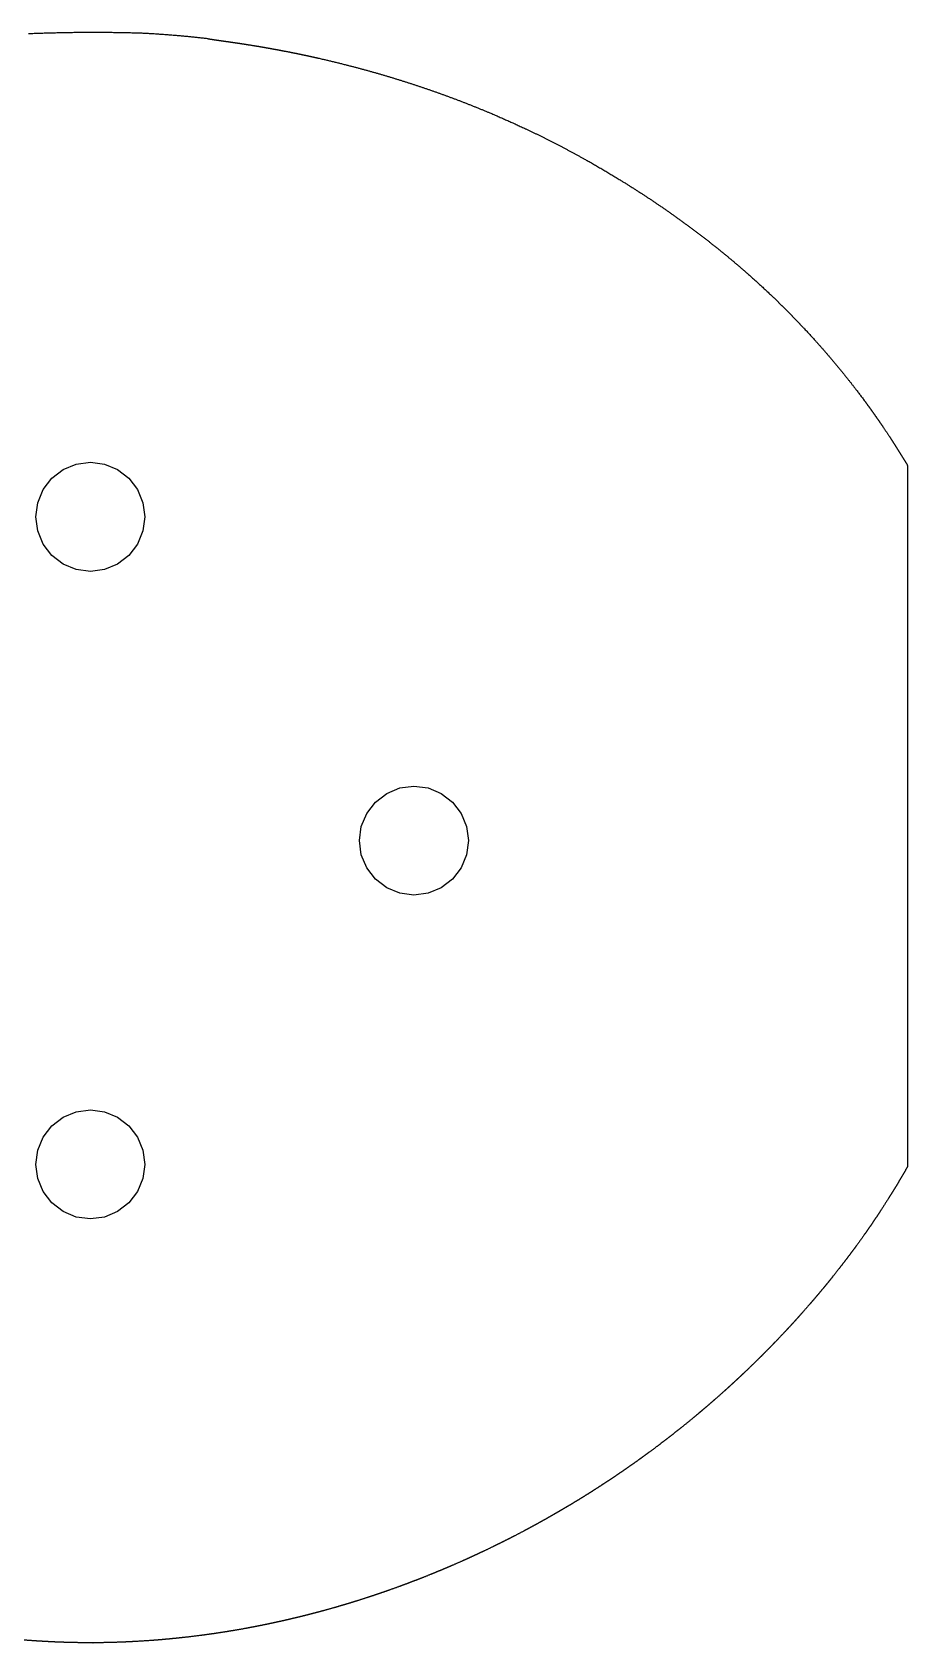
# Model space of a CAD drawing. Header units: millimetres. Extents: x 0 to 48, y 0 to 47.3.
# Drawn here: x 22.29 to 48, y 0 to 47.26 of the extents above; entities that cross this region are included whole.
import ezdxf

# ---------------------------------------------------------------- set-up
doc = ezdxf.new("R2010")
doc.units = ezdxf.units.MM

msp = doc.modelspace()

# ---------------------------------------------------------------- linework, layer by layer
for p, q in [((23.2, 34.423, 0), (23.586, 34.583, 0)), ((23.586, 34.583, 0), (24, 34.637, 0)), ((24, 34.637, 0), (24.414, 34.583, 0)), ((24.414, 34.583, 0), (24.8, 34.423, 0)), ((48, 13.985, 0), (48, 34.533, 0)), ((22.614, 33.837, 0), (22.869, 34.169, 0)), ((22.869, 34.169, 0), (23.2, 34.423, 0)), ((24.8, 34.423, 0), (25.131, 34.169, 0)), ((25.131, 34.169, 0), (25.386, 33.837, 0)), ((22.455, 33.451, 0), (22.614, 33.837, 0)), ((25.386, 33.837, 0), (25.545, 33.451, 0)), ((22.4, 33.037, 0), (22.455, 33.451, 0)), ((25.545, 33.451, 0), (25.6, 33.037, 0)), ((22.455, 32.623, 0), (22.4, 33.037, 0)), ((22.614, 32.237, 0), (22.455, 32.623, 0)), ((25.545, 32.623, 0), (25.386, 32.237, 0)), ((25.6, 33.037, 0), (25.545, 32.623, 0)), ((22.869, 31.906, 0), (22.614, 32.237, 0)), ((25.386, 32.237, 0), (25.131, 31.906, 0)), ((23.2, 31.652, 0), (22.869, 31.906, 0)), ((25.131, 31.906, 0), (24.8, 31.652, 0)), ((23.586, 31.492, 0), (23.2, 31.652, 0)), ((24, 31.437, 0), (23.586, 31.492, 0)), ((24.414, 31.492, 0), (24, 31.437, 0)), ((24.8, 31.652, 0), (24.414, 31.492, 0)), ((32.7, 24.923, 0), (33.086, 25.083, 0)), ((33.086, 25.083, 0), (33.5, 25.137, 0)), ((33.5, 25.137, 0), (33.914, 25.083, 0)), ((33.914, 25.083, 0), (34.3, 24.923, 0)), ((32.114, 24.337, 0), (32.369, 24.669, 0)), ((32.369, 24.669, 0), (32.7, 24.923, 0)), ((34.3, 24.923, 0), (34.631, 24.669, 0)), ((34.631, 24.669, 0), (34.886, 24.337, 0)), ((31.955, 23.951, 0), (32.114, 24.337, 0)), ((34.886, 24.337, 0), (35.045, 23.951, 0)), ((31.9, 23.537, 0), (31.955, 23.951, 0)), ((35.045, 23.951, 0), (35.1, 23.537, 0)), ((31.955, 23.123, 0), (31.9, 23.537, 0)), ((35.1, 23.537, 0), (35.045, 23.123, 0)), ((32.114, 22.737, 0), (31.955, 23.123, 0)), ((32.369, 22.406, 0), (32.114, 22.737, 0)), ((34.886, 22.737, 0), (34.631, 22.406, 0)), ((35.045, 23.123, 0), (34.886, 22.737, 0)), ((32.7, 22.152, 0), (32.369, 22.406, 0)), ((34.631, 22.406, 0), (34.3, 22.152, 0)), ((33.086, 21.992, 0), (32.7, 22.152, 0)), ((33.5, 21.937, 0), (33.086, 21.992, 0)), ((33.914, 21.992, 0), (33.5, 21.937, 0)), ((34.3, 22.152, 0), (33.914, 21.992, 0)), ((23.586, 15.583, 0), (24, 15.637, 0)), ((24, 15.637, 0), (24.414, 15.583, 0)), ((22.614, 14.837, 0), (22.869, 15.169, 0)), ((22.869, 15.169, 0), (23.2, 15.423, 0)), ((23.2, 15.423, 0), (23.586, 15.583, 0)), ((24.414, 15.583, 0), (24.8, 15.423, 0)), ((24.8, 15.423, 0), (25.131, 15.169, 0)), ((25.131, 15.169, 0), (25.386, 14.837, 0)), ((22.455, 14.451, 0), (22.614, 14.837, 0)), ((25.386, 14.837, 0), (25.545, 14.451, 0)), ((22.4, 14.037, 0), (22.455, 14.451, 0)), ((25.545, 14.451, 0), (25.6, 14.037, 0)), ((22.455, 13.623, 0), (22.4, 14.037, 0)), ((25.6, 14.037, 0), (25.545, 13.623, 0)), ((22.614, 13.237, 0), (22.455, 13.623, 0)), ((22.869, 12.906, 0), (22.614, 13.237, 0)), ((25.386, 13.237, 0), (25.131, 12.906, 0)), ((25.545, 13.623, 0), (25.386, 13.237, 0)), ((23.2, 12.652, 0), (22.869, 12.906, 0)), ((25.131, 12.906, 0), (24.8, 12.652, 0)), ((23.586, 12.492, 0), (23.2, 12.652, 0)), ((24, 12.437, 0), (23.586, 12.492, 0)), ((24.414, 12.492, 0), (24, 12.437, 0)), ((24.8, 12.652, 0), (24.414, 12.492, 0))]:
    msp.add_line(p, q)
for points, degree in [([(22.185, 47.218, 0), (22.85, 47.246, 0), (23.515, 47.261, 0), (24.181, 47.265, 0), (24.846, 47.256, 0), (25.511, 47.236, 0)], 5), ([(25.511, 47.236, 0), (26, 47.211, 0), (26.488, 47.175, 0), (26.975, 47.129, 0), (27.461, 47.071, 0)], 4)]:
    msp.add_open_spline(points, degree=degree)
for points, degree, knots in [([(27.461, 47.071, 0), (27.46, 47.071, 0), (27.46, 47.071, 0), (27.46, 47.071, 0), (27.46, 47.071, 0), (27.46, 47.07, 0), (27.46, 47.07, 0), (27.46, 47.07, 0), (27.461, 47.069, 0), (27.463, 47.068, 0), (27.464, 47.068, 0), (27.466, 47.067, 0), (27.468, 47.066, 0), (27.471, 47.066, 0), (27.474, 47.065, 0), (27.481, 47.063, 0), (27.484, 47.063, 0), (27.487, 47.062, 0), (27.491, 47.061, 0), (27.495, 47.061, 0), (27.499, 47.06, 0), (27.504, 47.059, 0), (27.514, 47.057, 0), (27.519, 47.057, 0), (27.524, 47.056, 0), (27.529, 47.055, 0), (27.535, 47.054, 0), (27.541, 47.053, 0), (27.548, 47.052, 0), (27.568, 47.049, 0), (27.582, 47.047, 0), (27.596, 47.044, 0), (27.61, 47.042, 0), (27.624, 47.04, 0), (27.638, 47.038, 0), (27.652, 47.036, 0), (27.694, 47.03, 0), (27.722, 47.026, 0), (27.75, 47.022, 0), (27.778, 47.018, 0), (27.806, 47.014, 0), (27.835, 47.01, 0), (27.863, 47.006, 0), (27.932, 46.996, 0), (27.974, 46.991, 0), (28.015, 46.985, 0), (28.057, 46.979, 0), (28.098, 46.973, 0), (28.14, 46.967, 0), (28.181, 46.961, 0), (28.307, 46.942, 0), (28.392, 46.93, 0), (28.476, 46.917, 0), (28.561, 46.904, 0), (28.645, 46.89, 0), (28.73, 46.877, 0), (28.814, 46.863, 0), (29.01, 46.831, 0), (29.121, 46.812, 0), (29.232, 46.792, 0), (29.343, 46.772, 0), (29.453, 46.752, 0), (29.564, 46.731, 0), (29.675, 46.71, 0), (29.933, 46.66, 0), (30.08, 46.63, 0), (30.228, 46.599, 0), (30.375, 46.568, 0), (30.522, 46.536, 0), (30.669, 46.503, 0), (30.816, 46.469, 0), (31.677, 46.266, 0), (32.387, 46.079, 0), (33.092, 45.872, 0), (33.791, 45.647, 0), (34.484, 45.402, 0), (35.169, 45.137, 0), (35.846, 44.852, 0), (36.826, 44.403, 0), (37.136, 44.256, 0), (37.444, 44.104, 0), (37.75, 43.948, 0), (38.053, 43.788, 0), (38.355, 43.623, 0), (38.654, 43.455, 0), (39.618, 42.895, 0), (40.273, 42.488, 0), (40.916, 42.06, 0), (41.546, 41.612, 0), (42.161, 41.145, 0), (42.76, 40.658, 0), (43.342, 40.15, 0), (44.06, 39.473, 0), (44.215, 39.325, 0), (44.368, 39.174, 0), (44.52, 39.022, 0), (44.67, 38.869, 0), (44.819, 38.714, 0), (44.966, 38.557, 0), (45.317, 38.175, 0), (45.521, 37.947, 0), (45.721, 37.717, 0), (45.917, 37.484, 0), (46.111, 37.248, 0), (46.3, 37.009, 0), (46.487, 36.767, 0), (46.761, 36.4, 0), (46.851, 36.277, 0), (46.941, 36.153, 0), (47.03, 36.028, 0), (47.118, 35.903, 0), (47.205, 35.777, 0), (47.291, 35.65, 0), (47.457, 35.401, 0), (47.537, 35.279, 0), (47.616, 35.156, 0), (47.695, 35.033, 0), (47.773, 34.909, 0), (47.849, 34.784, 0), (47.925, 34.659, 0), (48, 34.533, 0)], 8, [0, 0, 0, 0, 0, 0, 0, 0, 0, 0.002443, 0.002443, 0.002443, 0.002443, 0.002443, 0.002443, 0.002443, 0.005059, 0.005059, 0.005059, 0.005059, 0.005059, 0.005059, 0.005059, 0.007239, 0.007239, 0.007239, 0.007239, 0.007239, 0.007239, 0.007239, 0.00942, 0.00942, 0.00942, 0.00942, 0.00942, 0.00942, 0.00942, 0.01395, 0.01395, 0.01395, 0.01395, 0.01395, 0.01395, 0.01395, 0.023096, 0.023096, 0.023096, 0.023096, 0.023096, 0.023096, 0.023096, 0.036501, 0.036501, 0.036501, 0.036501, 0.036501, 0.036501, 0.036501, 0.063857, 0.063857, 0.063857, 0.063857, 0.063857, 0.063857, 0.063857, 0.099855, 0.099855, 0.099855, 0.099855, 0.099855, 0.099855, 0.099855, 0.147934, 0.147934, 0.147934, 0.147934, 0.147934, 0.147934, 0.147934, 0.382436, 0.382436, 0.382436, 0.382436, 0.382436, 0.382436, 0.382436, 0.492032, 0.492032, 0.492032, 0.492032, 0.492032, 0.492032, 0.492032, 0.738453, 0.738453, 0.738453, 0.738453, 0.738453, 0.738453, 0.738453, 0.807012, 0.807012, 0.807012, 0.807012, 0.807012, 0.807012, 0.807012, 0.904404, 0.904404, 0.904404, 0.904404, 0.904404, 0.904404, 0.904404, 0.953271, 0.953271, 0.953271, 0.953271, 0.953271, 0.953271, 0.953271, 1, 1, 1, 1, 1, 1, 1, 1, 1]), ([(24, 0, 0), (23.954, 0, 0), (23.908, 0, 0), (23.863, 0, 0), (23.817, 0.001, 0), (23.771, 0.001, 0), (23.725, 0.002, 0), (23.68, 0.003, 0), (23.458, 0.006, 0), (23.283, 0.01, 0), (23.107, 0.016, 0), (22.932, 0.023, 0), (22.757, 0.032, 0), (22.581, 0.042, 0), (22.406, 0.053, 0), (21.966, 0.085, 0), (21.701, 0.107, 0), (21.436, 0.133, 0), (21.172, 0.162, 0), (20.908, 0.193, 0), (20.644, 0.228, 0), (20.381, 0.266, 0), (19.988, 0.327, 0), (19.858, 0.348, 0), (19.728, 0.37, 0), (19.598, 0.393, 0), (19.468, 0.416, 0), (19.338, 0.44, 0), (19.209, 0.465, 0), (18.946, 0.516, 0), (18.813, 0.543, 0), (18.68, 0.571, 0), (18.548, 0.599, 0), (18.415, 0.629, 0), (18.283, 0.659, 0), (18.151, 0.689, 0), (17.975, 0.731, 0), (17.931, 0.742, 0), (17.887, 0.753, 0), (17.843, 0.763, 0), (17.8, 0.774, 0), (17.756, 0.785, 0), (17.712, 0.796, 0), (17.581, 0.829, 0), (17.494, 0.851, 0), (17.407, 0.874, 0), (17.32, 0.897, 0), (17.233, 0.921, 0), (17.146, 0.944, 0), (17.059, 0.968, 0), (16.821, 1.035, 0), (16.67, 1.079, 0), (16.519, 1.123, 0), (16.369, 1.169, 0), (16.218, 1.215, 0), (16.068, 1.262, 0), (15.919, 1.311, 0), (15.659, 1.397, 0), (15.548, 1.434, 0), (15.438, 1.471, 0), (15.327, 1.509, 0), (15.217, 1.548, 0), (15.107, 1.587, 0), (14.998, 1.627, 0), (14.72, 1.728, 0), (14.552, 1.791, 0), (14.385, 1.855, 0), (14.218, 1.921, 0), (14.052, 1.987, 0), (13.886, 2.055, 0), (13.721, 2.123, 0), (13.387, 2.265, 0), (13.219, 2.338, 0), (13.052, 2.412, 0), (12.884, 2.487, 0), (12.718, 2.563, 0), (12.552, 2.641, 0), (12.386, 2.719, 0), (12.117, 2.85, 0), (12.013, 2.901, 0), (11.909, 2.952, 0), (11.805, 3.004, 0), (11.702, 3.057, 0), (11.599, 3.11, 0), (11.496, 3.163, 0), (11.294, 3.268, 0), (11.196, 3.321, 0), (11.097, 3.373, 0), (10.999, 3.426, 0), (10.902, 3.48, 0), (10.804, 3.533, 0), (10.707, 3.588, 0), (10.513, 3.697, 0), (10.416, 3.752, 0), (10.319, 3.807, 0), (10.223, 3.863, 0), (10.127, 3.919, 0), (10.031, 3.976, 0), (9.935, 4.033, 0), (9.787, 4.123, 0), (9.734, 4.155, 0), (9.68, 4.188, 0), (9.627, 4.22, 0), (9.574, 4.253, 0), (9.521, 4.286, 0), (9.468, 4.319, 0), (9.359, 4.387, 0), (9.303, 4.423, 0), (9.246, 4.459, 0), (9.19, 4.494, 0), (9.134, 4.53, 0), (9.078, 4.567, 0), (9.022, 4.603, 0), (8.873, 4.7, 0), (8.78, 4.761, 0), (8.687, 4.823, 0), (8.595, 4.885, 0), (8.503, 4.947, 0), (8.411, 5.01, 0), (8.319, 5.073, 0), (8.144, 5.195, 0), (8.061, 5.254, 0), (7.977, 5.313, 0), (7.894, 5.372, 0), (7.811, 5.432, 0), (7.728, 5.492, 0), (7.645, 5.553, 0), (7.509, 5.653, 0), (7.456, 5.693, 0), (7.402, 5.733, 0), (7.349, 5.773, 0), (7.295, 5.813, 0), (7.242, 5.854, 0), (7.189, 5.894, 0), (7.083, 5.975, 0), (7.03, 6.016, 0), (6.977, 6.057, 0), (6.925, 6.098, 0), (6.872, 6.139, 0), (6.82, 6.181, 0), (6.767, 6.222, 0), (6.691, 6.283, 0), (6.666, 6.303, 0), (6.642, 6.322, 0), (6.618, 6.342, 0), (6.593, 6.361, 0), (6.569, 6.381, 0), (6.545, 6.4, 0), (6.486, 6.448, 0), (6.451, 6.476, 0), (6.417, 6.504, 0), (6.382, 6.533, 0), (6.348, 6.561, 0), (6.313, 6.589, 0), (6.279, 6.618, 0), (6.207, 6.678, 0), (6.169, 6.709, 0), (6.132, 6.74, 0), (6.094, 6.772, 0), (6.056, 6.804, 0), (6.019, 6.835, 0), (5.982, 6.867, 0), (5.852, 6.977, 0), (5.761, 7.056, 0), (5.67, 7.135, 0), (5.579, 7.215, 0), (5.489, 7.294, 0), (5.399, 7.375, 0), (5.31, 7.456, 0), (5.131, 7.618, 0), (5.042, 7.7, 0), (4.954, 7.783, 0), (4.865, 7.865, 0), (4.777, 7.948, 0), (4.69, 8.032, 0), (4.603, 8.116, 0), (4.474, 8.241, 0), (4.433, 8.282, 0), (4.391, 8.323, 0), (4.349, 8.364, 0), (4.308, 8.406, 0), (4.266, 8.447, 0), (4.225, 8.488, 0), (4.139, 8.575, 0), (4.094, 8.62, 0), (4.05, 8.665, 0), (4.005, 8.711, 0), (3.961, 8.756, 0), (3.917, 8.802, 0), (3.873, 8.847, 0), (3.763, 8.962, 0), (3.697, 9.031, 0), (3.631, 9.101, 0), (3.566, 9.171, 0), (3.501, 9.241, 0), (3.436, 9.311, 0), (3.371, 9.382, 0), (3.073, 9.711, 0), (2.843, 9.972, 0), (2.616, 10.236, 0), (2.394, 10.504, 0), (2.175, 10.775, 0), (1.96, 11.049, 0), (1.75, 11.326, 0), (1.441, 11.748, 0), (1.338, 11.89, 0), (1.237, 12.033, 0), (1.137, 12.176, 0), (1.037, 12.321, 0), (0.94, 12.466, 0), (0.843, 12.612, 0), (0.697, 12.835, 0), (0.648, 12.912, 0), (0.599, 12.989, 0), (0.55, 13.066, 0), (0.501, 13.143, 0), (0.453, 13.221, 0), (0.405, 13.299, 0), (0.312, 13.452, 0), (0.266, 13.528, 0), (0.221, 13.603, 0), (0.176, 13.679, 0), (0.132, 13.755, 0), (0.087, 13.832, 0), (0.044, 13.908, 0), (0, 13.985, 0)], 8, [0, 0, 0, 0, 0, 0, 0, 0, 0, 0.012617, 0.012617, 0.012617, 0.012617, 0.012617, 0.012617, 0.012617, 0.061022, 0.061022, 0.061022, 0.061022, 0.061022, 0.061022, 0.061022, 0.134344, 0.134344, 0.134344, 0.134344, 0.134344, 0.134344, 0.134344, 0.170728, 0.170728, 0.170728, 0.170728, 0.170728, 0.170728, 0.170728, 0.208149, 0.208149, 0.208149, 0.208149, 0.208149, 0.208149, 0.208149, 0.220587, 0.220587, 0.220587, 0.220587, 0.220587, 0.220587, 0.220587, 0.245419, 0.245419, 0.245419, 0.245419, 0.245419, 0.245419, 0.245419, 0.288796, 0.288796, 0.288796, 0.288796, 0.288796, 0.288796, 0.288796, 0.320961, 0.320961, 0.320961, 0.320961, 0.320961, 0.320961, 0.320961, 0.37036, 0.37036, 0.37036, 0.37036, 0.37036, 0.37036, 0.37036, 0.420892, 0.420892, 0.420892, 0.420892, 0.420892, 0.420892, 0.420892, 0.45289, 0.45289, 0.45289, 0.45289, 0.45289, 0.45289, 0.45289, 0.483625, 0.483625, 0.483625, 0.483625, 0.483625, 0.483625, 0.483625, 0.514333, 0.514333, 0.514333, 0.514333, 0.514333, 0.514333, 0.514333, 0.53152, 0.53152, 0.53152, 0.53152, 0.53152, 0.53152, 0.53152, 0.549929, 0.549929, 0.549929, 0.549929, 0.549929, 0.549929, 0.549929, 0.580595, 0.580595, 0.580595, 0.580595, 0.580595, 0.580595, 0.580595, 0.608818, 0.608818, 0.608818, 0.608818, 0.608818, 0.608818, 0.608818, 0.62724, 0.62724, 0.62724, 0.62724, 0.62724, 0.62724, 0.62724, 0.645669, 0.645669, 0.645669, 0.645669, 0.645669, 0.645669, 0.645669, 0.654272, 0.654272, 0.654272, 0.654272, 0.654272, 0.654272, 0.654272, 0.666562, 0.666562, 0.666562, 0.666562, 0.666562, 0.666562, 0.666562, 0.68008, 0.68008, 0.68008, 0.68008, 0.68008, 0.68008, 0.68008, 0.713295, 0.713295, 0.713295, 0.713295, 0.713295, 0.713295, 0.713295, 0.746604, 0.746604, 0.746604, 0.746604, 0.746604, 0.746604, 0.746604, 0.76273, 0.76273, 0.76273, 0.76273, 0.76273, 0.76273, 0.76273, 0.780185, 0.780185, 0.780185, 0.780185, 0.780185, 0.780185, 0.780185, 0.806541, 0.806541, 0.806541, 0.806541, 0.806541, 0.806541, 0.806541, 0.902387, 0.902387, 0.902387, 0.902387, 0.902387, 0.902387, 0.902387, 0.950577, 0.950577, 0.950577, 0.950577, 0.950577, 0.950577, 0.950577, 0.975742, 0.975742, 0.975742, 0.975742, 0.975742, 0.975742, 0.975742, 1, 1, 1, 1, 1, 1, 1, 1, 1]), ([(48, 13.985, 0), (47.908, 13.822, 0), (47.814, 13.66, 0), (47.719, 13.5, 0), (47.622, 13.34, 0), (47.524, 13.181, 0), (47.425, 13.023, 0), (47.225, 12.712, 0), (47.125, 12.56, 0), (47.024, 12.408, 0), (46.922, 12.257, 0), (46.818, 12.107, 0), (46.713, 11.958, 0), (46.502, 11.665, 0), (46.396, 11.52, 0), (46.289, 11.377, 0), (46.181, 11.234, 0), (46.071, 11.092, 0), (45.961, 10.951, 0), (45.794, 10.742, 0), (45.739, 10.672, 0), (45.683, 10.604, 0), (45.627, 10.535, 0), (45.571, 10.466, 0), (45.514, 10.398, 0), (45.4, 10.262, 0), (45.343, 10.194, 0), (45.286, 10.126, 0), (45.228, 10.059, 0), (45.17, 9.991, 0), (45.112, 9.924, 0), (44.938, 9.725, 0), (44.821, 9.592, 0), (44.703, 9.461, 0), (44.584, 9.331, 0), (44.464, 9.201, 0), (44.343, 9.073, 0), (44.101, 8.819, 0), (43.979, 8.693, 0), (43.857, 8.568, 0), (43.733, 8.444, 0), (43.609, 8.321, 0), (43.484, 8.199, 0), (43.233, 7.958, 0), (43.107, 7.838, 0), (42.98, 7.719, 0), (42.853, 7.601, 0), (42.724, 7.485, 0), (42.595, 7.369, 0), (42.335, 7.139, 0), (42.205, 7.025, 0), (42.074, 6.912, 0), (41.942, 6.8, 0), (41.809, 6.689, 0), (41.676, 6.579, 0), (41.392, 6.348, 0), (41.241, 6.228, 0), (41.09, 6.108, 0), (40.937, 5.989, 0), (40.784, 5.872, 0), (40.63, 5.756, 0), (40.412, 5.595, 0), (40.349, 5.548, 0), (40.286, 5.502, 0), (40.223, 5.457, 0), (40.16, 5.411, 0), (40.097, 5.365, 0), (39.924, 5.242, 0), (39.814, 5.165, 0), (39.703, 5.088, 0), (39.592, 5.011, 0), (39.481, 4.935, 0), (39.369, 4.86, 0), (39.214, 4.757, 0), (39.171, 4.728, 0), (39.128, 4.7, 0), (39.084, 4.671, 0), (39.041, 4.643, 0), (38.997, 4.615, 0), (38.822, 4.501, 0), (38.69, 4.417, 0), (38.557, 4.333, 0), (38.423, 4.25, 0), (38.289, 4.168, 0), (38.154, 4.086, 0), (38.002, 3.996, 0), (37.984, 3.985, 0), (37.967, 3.975, 0), (37.949, 3.964, 0), (37.932, 3.954, 0), (37.914, 3.944, 0), (37.886, 3.927, 0), (37.876, 3.921, 0), (37.865, 3.915, 0), (37.855, 3.909, 0), (37.844, 3.902, 0), (37.834, 3.896, 0), (37.81, 3.883, 0), (37.798, 3.875, 0), (37.785, 3.868, 0), (37.772, 3.86, 0), (37.759, 3.853, 0), (37.747, 3.845, 0), (37.722, 3.831, 0), (37.709, 3.824, 0), (37.697, 3.817, 0), (37.685, 3.809, 0), (37.672, 3.802, 0), (37.66, 3.795, 0), (37.637, 3.782, 0), (37.627, 3.776, 0), (37.617, 3.771, 0), (37.607, 3.765, 0), (37.597, 3.759, 0), (37.587, 3.753, 0), (37.569, 3.743, 0), (37.562, 3.739, 0), (37.555, 3.735, 0), (37.548, 3.731, 0), (37.541, 3.727, 0), (37.534, 3.723, 0), (37.516, 3.713, 0), (37.506, 3.707, 0), (37.495, 3.701, 0), (37.485, 3.695, 0), (37.474, 3.689, 0), (37.463, 3.683, 0), (37.329, 3.607, 0), (37.205, 3.537, 0), (37.08, 3.469, 0), (36.956, 3.401, 0), (36.83, 3.334, 0), (36.705, 3.267, 0), (36.453, 3.135, 0), (36.326, 3.07, 0), (36.2, 3.006, 0), (36.072, 2.942, 0), (35.945, 2.879, 0), (35.817, 2.817, 0), (35.56, 2.694, 0), (35.431, 2.633, 0), (35.302, 2.572, 0), (35.173, 2.513, 0), (35.043, 2.454, 0), (34.913, 2.396, 0), (34.652, 2.282, 0), (34.521, 2.225, 0), (34.389, 2.169, 0), (34.258, 2.114, 0), (34.126, 2.06, 0), (33.994, 2.006, 0), (33.728, 1.9, 0), (33.595, 1.848, 0), (33.462, 1.797, 0), (33.328, 1.746, 0), (33.194, 1.696, 0), (33.06, 1.647, 0), (32.791, 1.55, 0), (32.656, 1.503, 0), (32.52, 1.456, 0), (32.385, 1.41, 0), (32.249, 1.365, 0), (32.113, 1.321, 0), (31.839, 1.233, 0), (31.703, 1.19, 0), (31.565, 1.148, 0), (31.428, 1.107, 0), (31.29, 1.067, 0), (31.152, 1.027, 0), (30.876, 0.95, 0), (30.737, 0.912, 0), (30.598, 0.875, 0), (30.459, 0.839, 0), (30.32, 0.803, 0), (30.18, 0.769, 0), (30.011, 0.728, 0), (29.982, 0.721, 0), (29.952, 0.714, 0), (29.922, 0.707, 0), (29.893, 0.7, 0), (29.863, 0.693, 0), (29.734, 0.663, 0), (29.634, 0.64, 0), (29.534, 0.618, 0), (29.433, 0.596, 0), (29.333, 0.574, 0), (29.232, 0.553, 0), (29.03, 0.512, 0), (28.929, 0.491, 0), (28.827, 0.471, 0), (28.726, 0.452, 0), (28.624, 0.433, 0), (28.522, 0.414, 0), (28.217, 0.361, 0), (28.015, 0.327, 0), (27.811, 0.294, 0), (27.608, 0.264, 0), (27.404, 0.236, 0), (27.2, 0.209, 0), (26.79, 0.16, 0), (26.584, 0.137, 0), (26.378, 0.116, 0), (26.172, 0.096, 0), (25.966, 0.079, 0), (25.759, 0.064, 0), (25.344, 0.038, 0), (25.136, 0.026, 0), (24.928, 0.017, 0), (24.719, 0.01, 0), (24.511, 0.005, 0), (24.302, 0.001, 0), (24.08, 0, 0), (24.067, 0, 0), (24.054, 0, 0), (24.04, 0, 0), (24.027, 0, 0), (24.013, 0, 0), (24, 0, 0)], 7, [0, 0, 0, 0, 0, 0, 0, 0, 0.0450347, 0.0450347, 0.0450347, 0.0450347, 0.0450347, 0.0450347, 0.0889857, 0.0889857, 0.0889857, 0.0889857, 0.0889857, 0.0889857, 0.1321764, 0.1321764, 0.1321764, 0.1321764, 0.1321764, 0.1321764, 0.1535513, 0.1535513, 0.1535513, 0.1535513, 0.1535513, 0.1535513, 0.1749544, 0.1749544, 0.1749544, 0.1749544, 0.1749544, 0.1749544, 0.2175099, 0.2175099, 0.2175099, 0.2175099, 0.2175099, 0.2175099, 0.2596525, 0.2596525, 0.2596525, 0.2596525, 0.2596525, 0.2596525, 0.3015543, 0.3015543, 0.3015543, 0.3015543, 0.3015543, 0.3015543, 0.3432525, 0.3432525, 0.3432525, 0.3432525, 0.3432525, 0.3432525, 0.3898247, 0.3898247, 0.3898247, 0.3898247, 0.3898247, 0.3898247, 0.4086197, 0.4086197, 0.4086197, 0.4086197, 0.4086197, 0.4086197, 0.4410888, 0.4410888, 0.4410888, 0.4410888, 0.4410888, 0.4410888, 0.4535912, 0.4535912, 0.4535912, 0.4535912, 0.4535912, 0.4535912, 0.4915029, 0.4915029, 0.4915029, 0.4915029, 0.4915029, 0.4915029, 0.4964121, 0.4964121, 0.4964121, 0.4964121, 0.4964121, 0.4964121, 0.4993578, 0.4993578, 0.4993578, 0.4993578, 0.4993578, 0.4993578, 0.5029174, 0.5029174, 0.5029174, 0.5029174, 0.5029174, 0.5029174, 0.5063546, 0.5063546, 0.5063546, 0.5063546, 0.5063546, 0.5063546, 0.5091782, 0.5091782, 0.5091782, 0.5091782, 0.5091782, 0.5091782, 0.5111426, 0.5111426, 0.5111426, 0.5111426, 0.5111426, 0.5111426, 0.5140892, 0.5140892, 0.5140892, 0.5140892, 0.5140892, 0.5140892, 0.5483623, 0.5483623, 0.5483623, 0.5483623, 0.5483623, 0.5483623, 0.582675, 0.582675, 0.582675, 0.582675, 0.582675, 0.582675, 0.6170355, 0.6170355, 0.6170355, 0.6170355, 0.6170355, 0.6170355, 0.6514502, 0.6514502, 0.6514502, 0.6514502, 0.6514502, 0.6514502, 0.6859245, 0.6859245, 0.6859245, 0.6859245, 0.6859245, 0.6859245, 0.7204617, 0.7204617, 0.7204617, 0.7204617, 0.7204617, 0.7204617, 0.7550629, 0.7550629, 0.7550629, 0.7550629, 0.7550629, 0.7550629, 0.7897263, 0.7897263, 0.7897263, 0.7897263, 0.7897263, 0.7897263, 0.7970512, 0.7970512, 0.7970512, 0.7970512, 0.7970512, 0.7970512, 0.8218031, 0.8218031, 0.8218031, 0.8218031, 0.8218031, 0.8218031, 0.846777, 0.846777, 0.846777, 0.846777, 0.846777, 0.846777, 0.8963782, 0.8963782, 0.8963782, 0.8963782, 0.8963782, 0.8963782, 0.94633, 0.94633, 0.94633, 0.94633, 0.94633, 0.94633, 0.9966094, 0.9966094, 0.9966094, 0.9966094, 0.9966094, 0.9966094, 0.9998402, 0.9998402, 0.9998402, 0.9998402, 0.9998402, 0.9998402, 0.9998402, 0.9998402])]:
    msp.add_open_spline(points, degree=degree, knots=knots)

doc.saveas('drawing.dxf')
